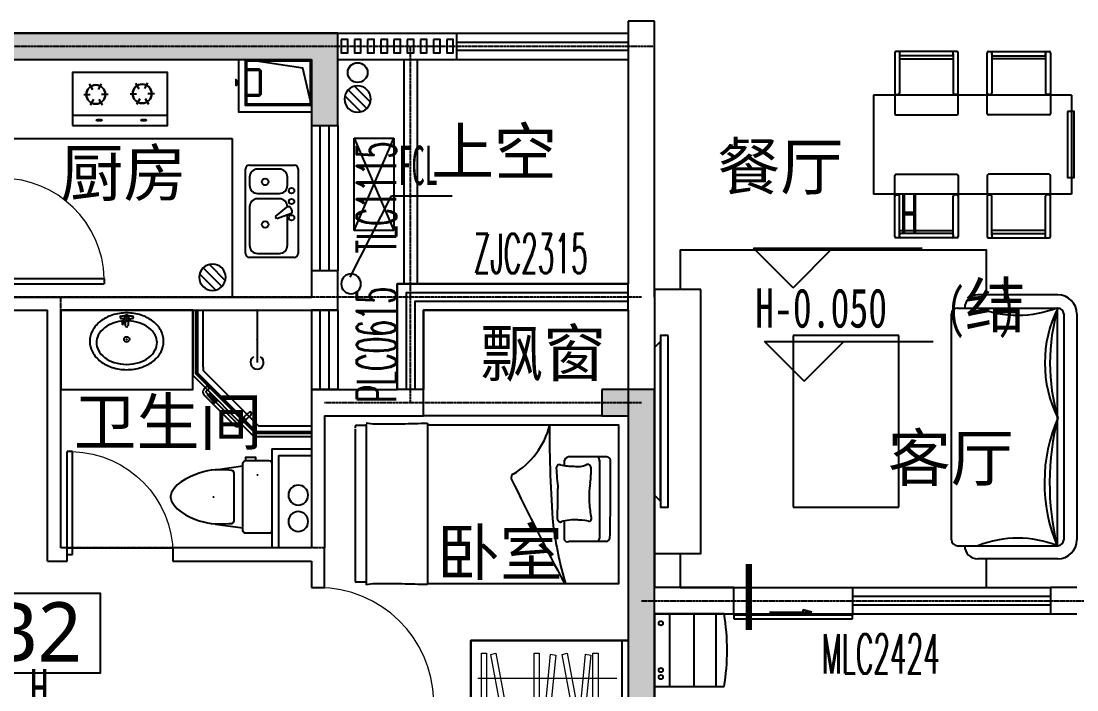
# Model space of a CAD drawing. Extents: x 3479 to 4537415, y 306 to 366510.
# Drawn here: x 4524669 to 4532669, y 278921 to 283986 of the extents above; entities that cross this region are included whole.
import ezdxf
from ezdxf.enums import TextEntityAlignment as Align

# ---------------------------------------------------------------- set-up
doc = ezdxf.new("R2010")
doc.units = 0
doc.header["$LTSCALE"] = 10
doc.header["$MEASUREMENT"] = 0
doc.header["$PDMODE"] = 35
doc.linetypes.add('DOTE', pattern=[2.42, 2, -0.2, 0.02, -0.2])
for name, color, linetype in [('A-OTHER', 136, 'Continuous'), ('COLUMN', 11, 'Continuous'), ('DECORATION_厨房管', 173, 'Continuous'), ('DECORATION_地漏', 202, 'Continuous'), ('DETAIL_排气', 60, 'Continuous'), ('DETAIL_栏杆', 42, 'Continuous'), ('DETAIL_立管', 143, 'Continuous'), ('DIM_ELEV', 3, 'Continuous'), ('DIM_IDEN', 153, 'Continuous'), ('DOTE', 18, 'DOTE'), ('LINE', 137, 'Continuous'), ('LVTRY', 6, 'Continuous'), ('LVTRY-1', 6, 'Continuous'), ('PUB_HATCH', 8, 'Continuous'), ('PUB_TEXT', 7, 'Continuous'), ('PUB_户型编号', 20, 'Continuous'), ('WALL', 2, 'Continuous'), ('WINDOW', 143, 'Continuous'), ('WINDOW_TEXT', 7, 'Continuous'), ('WP_P_LG', 2, 'Continuous')]:
    doc.layers.add(name, color=color, linetype=linetype)
doc.layers.add('FURNITURE', color=207, linetype='Continuous', plot=False)
doc.styles.add('_TCH_DIM', font='simhei.ttf')
doc.styles.add('_TCH_WINDOW', font='SIMPLEX', dxfattribs={"bigfont": 'GBCBIG'})
doc.styles.add('HZ', font='Tssdeng.shx', dxfattribs={"width": 0.7, "bigfont": 'tssdchn.shx'})
doc.styles.get("Standard").update_dxf_attribs({"font": 'gbenor.shx', "bigfont": 'gbcbig.shx'})
doc.styles.add('WRYH', font='')
doc.styles.add('功能名称', font='', dxfattribs={"width": 0.7})
doc.styles.get('WRYH').set_extended_font_data('Microsoft YaHei')
doc.styles.get('功能名称').set_extended_font_data('SimSun')

# ---------------------------------------------------------------- blocks, each defined once
blk = doc.blocks.new('燃气灶')
at = {"layer": 'LVTRY-1'}
for p, q in [((174.2, 278.6), (149.4, 321.6)), ((150.5, 243.1), (100.8, 243.1)), ((216.7, 275.8), (241.5, 318.8)), ((525.4, 272.7), (500.6, 315.7)), ((568, 269.9), (592.8, 312.9)), ((169.3, 204.9), (144.5, 161.9)), ((211.9, 202.1), (236.7, 159.1)), ((235.6, 237.5), (285.2, 237.5)), ((501.7, 237.2), (452.1, 237.2)), ((520.6, 199), (495.8, 156)), ((563.2, 196.2), (588, 153.2)), ((586.9, 231.6), (636.5, 231.6)), ((720.5, 76.8), (0.5, 76.8))]:
    blk.add_line(p, q, dxfattribs=at)
blk.add_lwpolyline([(720.5, 0), (0.5, 0), (0.5, 400), (720.5, 400)], close=True, dxfattribs=at)
for points in [[(181.7, 46.1, 0.03095), (173.2, 45.5, 0.042022), (167.1, 44.2, 0.084092), (162, 41.7, 0.240341), (161, 39.9, 0.240341), (162, 38, 0.084092), (167.1, 35.5, 0.042022), (173.2, 34.2, 0.03095), (181.7, 33.7, 0.03095), (190.2, 34.2, 0.042022), (196.3, 35.5, 0.084092), (201.4, 38, 0.240341), (202.3, 39.9, 0.240341), (201.4, 41.7, 0.084092), (196.3, 44.2, 0.042022), (190.2, 45.5, 0.03095)], [(518.4, 46.1, 0.03095), (509.9, 45.5, 0.042022), (503.8, 44.2, 0.084092), (498.7, 41.7, 0.240341), (497.7, 39.9, 0.240341), (498.7, 38, 0.084092), (503.8, 35.5, 0.042022), (509.9, 34.2, 0.03095), (518.4, 33.7, 0.03095), (526.9, 34.2, 0.042022), (533, 35.5, 0.084092), (538.1, 38, 0.240341), (539, 39.9, 0.240341), (538.1, 41.7, 0.084092), (533, 44.2, 0.042022), (526.9, 45.5, 0.03095)]]:
    blk.add_lwpolyline(points, format="xyb", close=True, dxfattribs=at)
for centre in [(193, 240.3), (544.3, 234.4)]:
    blk.add_circle(centre, 72, dxfattribs=at)
at = {"layer": 'LVTRY-1', "flags": 9}
for tag in ['YSIZE', 'XSIZE', 'ZSIZE']:
    blk.add_attdef(tag, (0.5, 0), '', height=0.5, rotation=90, dxfattribs=at)
for tag in ['ZSIZE', 'YSIZE', 'XSIZE']:
    blk.add_attdef(tag, (0.5, 0), '', height=0.5, dxfattribs=at)
blk = doc.blocks.new('厨房洗手盆')
at = {"layer": 'LVTRY-1'}
for p, q in [((41170.7, 80012), (41170.7, 80350.6)), ((41201.4, 80381.3), (41840.1, 80381.3)), ((41553.7, 80350.6), (41262.8, 80350.6)), ((41778.7, 80350.6), (41717.3, 80350.6)), ((41870.7, 80350.6), (41870.7, 80012)), ((41201.4, 80289.2), (41201.4, 80124.5)), ((41615.1, 80124.5), (41615.1, 80289.2)), ((41656, 80289.2), (41656, 80124.5)), ((41840.1, 80124.5), (41840.1, 80289.2)), ((41463, 80143.8), (41480.7, 80154)), ((41501.8, 80040.2), (41463, 80143.8)), ((41480.7, 80154), (41551.1, 80068.6)), ((41262.8, 80063.1), (41493.3, 80063.1)), ((41531.2, 80029.7), (41545.5, 80037.9)), ((41717.3, 80063.1), (41778.7, 80063.1)), ((41840.1, 79981.3), (41201.4, 79981.3))]:
    blk.add_line(p, q, dxfattribs=at)
for centre, radius in [((41420.7, 80231.9), 25.6), ((41742.9, 80231.9), 25.6), ((41471.9, 80032.4), 20.5), ((41594.6, 80032.4), 20.5), ((41676.4, 80032.4), 20.5)]:
    blk.add_circle(centre, radius, dxfattribs=at)
for centre, radius, start, end in [((41201.4, 80350.6), 30.7, 90, 180), ((41262.8, 80289.2), 61.4, 90, 180), ((41553.7, 80289.2), 61.4, 360, 90), ((41717.3, 80289.2), 61.4, 90, 180), ((41778.7, 80289.2), 61.4, 360, 90), ((41840.1, 80350.6), 30.7, 360, 90), ((41262.8, 80124.5), 61.4, 180, 270), ((41553.7, 80124.5), 61.4, 270, 360), ((41717.3, 80124.5), 61.4, 180, 270), ((41778.7, 80124.5), 61.4, 270, 360), ((41201.4, 80012), 30.7, 180, 270), ((41521, 80047.4), 20.5, 200.53768, 300), ((41535.3, 80055.6), 20.5, 300, 39.46232), ((41840.1, 80012), 30.7, 270, 360)]:
    blk.add_arc(centre, radius, start, end, dxfattribs=at)
blk = doc.blocks.new('厨房排气道')
at = {"layer": 'DETAIL_排气'}
blk.add_hatch(color=256, dxfattribs=at).paths.add_polyline_path([(-198.9, -574.3), (-175, -550), (-151.1, -574.3)])
for points in [[(0, 0), (-400, 0), (-400, -550), (0, -550)], [(0, 0), (-350, 0), (-350, -500), (0, -500)], [(-198.9, -574.3), (-175, -550), (-151.1, -574.3)]]:
    blk.add_lwpolyline(points, close=True, dxfattribs=at)
blk.add_lwpolyline([(-350, 0), (-66.5, -66.5), (0, -500)], dxfattribs=at)
blk.add_lwpolyline([(-20, -10), (-330, -10, 0.414214), (-340, -20), (-340, -480, 0.414214), (-330, -490), (-20, -490, 0.414214), (-10, -480), (-10, -20, 0.414214)], format="xyb", close=True, dxfattribs=at)
for points in [[(-275, -490), (-275, -400, -0.414214), (-255, -380), (-95, -380, -0.414214), (-75, -400), (-75, -490)], [(-265, -490), (-265, -400, -0.414214), (-255, -390), (-95, -390, -0.414214), (-85, -400), (-85, -490)]]:
    blk.add_lwpolyline(points, format="xyb", dxfattribs=at)
blk = doc.blocks.new('ds48d4s8')
for p, q in [((-1240, 0), (0, 0)), ((-1240, 0), (-1240, -500)), ((0, 0), (-1240, 0)), ((-1190, 0), (-1190, -500)), ((0, 0), (0, -500)), ((-1240, -500), (0, -500))]:
    blk.add_line(p, q)
at = {"lineweight": 13}
for p, q in [((-1151.1, -240), (-55.7, -240)), ((-1190, -480), (0, -480))]:
    blk.add_line(p, q, dxfattribs=at)
blk.add_lwpolyline([(-1240, -500), (0, -500), (0, 0), (-1240, 0)], close=True)
for points in [[(-1003.1, -80.6), (-1003.1, -416.7), (-962.8, -416.7), (-962.8, -80.6)], [(-945, -92.9), (-905.1, -426.6), (-865, -421.8), (-905, -88.1)], [(-759.8, -80.8), (-835.8, -408.2), (-796.5, -417.3), (-720.5, -89.9)], [(-669.3, -92.9), (-629.4, -426.6), (-589.3, -421.8), (-629.3, -88.1)], [(-539.1, -80.6), (-539.1, -416.7), (-498.8, -416.7), (-498.8, -80.6)], [(-198.1, -80.8), (-274.1, -408.2), (-234.7, -417.3), (-158.8, -89.9)], [(-125.3, -80.6), (-125.3, -416.7), (-85, -416.7), (-85, -80.6)]]:
    blk.add_lwpolyline(points, close=True, dxfattribs=at)
blk = doc.blocks.new('$lvtry$00000206')
at = {"color": 0}
for points in [[(-253.2, -220.1, -0.414214), (-275.2, -198.1), (-275.2, -22, -0.414214), (-253.2, 0), (253.2, 0, -0.414214), (275.2, -22), (275.2, -198.1, -0.414214), (253.2, -220.1)], [(180.6, -286.2), (-180.6, -286.2, 0.39219), (-200.5, -304.7), (-202.1, -325.7), (-204.2, -363.5), (-204.9, -397.6), (-204, -429), (-201.3, -458.9), (-196.5, -488.3), (-189.5, -518.3), (-180, -549.9), (-167.8, -583.9), (-152.8, -619.1), (-135, -653.9), (-114.2, -687), (-90.4, -716.7), (-63.4, -741.5), (-33.4, -759.9), (-12.1, -766.7, 0.15433), (12.1, -766.7), (33.4, -759.9), (63.4, -741.5), (90.4, -716.7), (114.2, -687), (135, -653.9), (152.8, -619.1), (167.8, -583.9), (180, -549.9), (189.5, -518.3), (196.5, -488.3), (201.3, -458.9), (204, -429), (204.9, -397.6), (204.2, -363.5), (202.1, -325.7), (200.5, -304.7, 0.39219)]]:
    blk.add_lwpolyline(points, format="xyb", close=True, dxfattribs=at)
blk.add_lwpolyline([(-275.2, -120.5), (-297.2, -120.5), (-297.2, -199.8), (-275.2, -199.8)], close=True, dxfattribs=at)
for points in [[(-205.5, -428.1), (-235, -220.1)], [(205.5, -428.1), (235, -220.1)]]:
    blk.add_lwpolyline(points, dxfattribs=at)
for p in [(-166.1, -109.4), (0.9, -443.1)]:
    blk.add_point(p, dxfattribs=at)
blk = doc.blocks.new('$lvtry$00000168')
at = {"color": 0}
blk.add_line((0, 0), (0, -395), dxfattribs=at)
blk.add_arc((0, -395), 50, 121.03319, 58.96681, dxfattribs=at)
for p in [(0, 0), (0, -222.5)]:
    blk.add_point(p, dxfattribs=at)
blk = doc.blocks.new('$lvtry$00000193')
at = {"color": 0}
for p, q in [((-16.7, -42.8), (-16.7, -32.9)), ((16.7, -42.8), (16.7, -32.9))]:
    blk.add_line(p, q, dxfattribs=at)
blk.add_lwpolyline([(280, -215, 0.12431), (260, -135.8, 0.105707), (198, -63, 0.086941), (110.2, -17.1, 0.077137), (0, 0, 0.077137), (-110.2, -17.1, 0.086941), (-198, -63, 0.105707), (-260, -135.8, 0.12431), (-280, -215, 0.12431), (-260, -294.2, 0.105707), (-198, -367, 0.086941), (-110.2, -412.9, 0.077137), (0, -430, 0.077137), (110.2, -412.9, 0.086941), (198, -367, 0.105707), (260, -294.2, 0.12431)], format="xyb", close=True, dxfattribs=at)
blk.add_lwpolyline([(-25.3, -61, 0.056876), (-95, -74.7, 0.086941), (-167.5, -112.6, 0.105707), (-216, -169.5, 0.12431), (-230, -225, 0.12431), (-216, -280.5, 0.105707), (-167.5, -337.4, 0.086941), (-95, -375.3, 0.077137), (0, -390, 0.077137), (95, -375.3, 0.086941), (167.5, -337.4, 0.105707), (216, -280.5, 0.12431), (230, -225, 0.12431), (216, -169.5, 0.105707), (167.5, -112.6, 0.086941), (95, -74.7, 0.06676), (12.9, -60.3, 0.06676)], format="xyb", dxfattribs=at)
for centre, radius in [((0, -42.8), 16.7), ((0, -200), 20)]:
    blk.add_circle(centre, radius, dxfattribs=at)
for centre, radius, start, end in [((-40.2, -33.6), 10.1, 106.60956, 258.16482), ((-64.3, 233.9), 258.7, 274.70692, 282.37316), ((-74.6, -212.9), 172.6, 71.36005, 79.18732), ((-28.9, -79.5), 6.77, 155.34398, 308.32242), ((-171, 19), 166.2, 324.84107, 338.13372), ((-171, 19), 169.7, 324.84107, 331.35233), ((-28.9, -79.5), 3.37, 155.34398, 308.32242), ((100.4, -194.3), 169.7, 132.31406, 138.82532), ((100.4, -194.3), 166.2, 125.53268, 138.82532), ((-12.3, -58.4), 10.6, 201.89238, 261.77402), ((0, -32.9), 16.7, 0, 180), ((-381.1, -115.2), 372.2, 2.39824, 6.76269), ((64.3, 233.9), 258.7, 257.62684, 265.29308), ((381.1, -115.2), 372.2, 170.10083, 177.60176), ((74.6, -212.9), 172.6, 100.81268, 110.41907), ((40.2, -33.6), 10.1, 281.83518, 73.39044), ((0, -95.9), 9.9, 201.78369, 338.21631)]:
    blk.add_arc(centre, radius, start, end, dxfattribs=at)
for p in [(0, -42.8), (0, -200)]:
    blk.add_point(p, dxfattribs=at)
blk = doc.blocks.new('fggfgsfgsfg')
at = {"layer": 'DETAIL_排气'}
blk.add_hatch(color=256, dxfattribs=at).paths.add_polyline_path([(3805.7, 621.1), (3830, 645), (3805.7, 668.9)])
at = {"color": 0}
for p, q in [((3967.8, -1080), (3967.8, -1475)), ((2963.3, -1142.8), (2963.3, -1132.9)), ((2996.7, -1142.8), (2996.7, -1132.9))]:
    blk.add_line(p, q, dxfattribs=at)
for p, q in [((6780, -3580), (5586.4, -3580)), ((5586.4, -3580), (5586.4, -4180)), ((5586.4, -4180), (5586.4, -3580)), ((5586.4, -3580), (6780, -3580)), ((5586.4, -3580), (6780, -3580)), ((6731.9, -3580), (6731.9, -4180)), ((6780, -3580), (6780, -4180)), ((6780, -3580), (6780, -4180))]:
    blk.add_line(p, q)
at = {"lineweight": 13}
for p, q in [((5668.2, -4080.1), (5668.2, -3676.7)), ((5668.2, -3676.7), (5707, -3676.7)), ((5707, -3676.7), (5707, -4080.1)), ((5739.2, -3687.9), (5777.1, -3676.9)), ((5777.1, -3676.9), (5850.2, -4069.8)), ((6066.5, -4080.1), (6066.5, -3676.7)), ((6066.5, -3676.7), (6105.3, -3676.7)), ((6105.3, -3676.7), (6105.3, -4080.1)), ((6280, -3687.9), (6317.8, -3676.9)), ((6317.8, -3676.9), (6390.9, -4069.8)), ((6513.1, -4080.1), (6513.1, -3676.7)), ((6513.1, -3676.7), (6552, -3676.7)), ((6552, -3676.7), (6552, -4080.1)), ((5812.4, -4080.7), (5739.2, -3687.9)), ((6153.7, -4086.2), (6192.1, -3685.7)), ((6192.1, -3685.7), (6230.7, -3691.5)), ((6230.7, -3691.5), (6192.2, -4092)), ((6353.1, -4080.7), (6280, -3687.9)), ((6419, -4086.2), (6457.5, -3685.7)), ((6457.5, -3685.7), (6496.1, -3691.5)), ((6496.1, -3691.5), (6457.6, -4092)), ((6694.4, -3868), (5640, -3868))]:
    blk.add_line(p, q, dxfattribs=at)
at = {"color": 0}
for points in [[(3260, -1315, 0.12431), (3240, -1235.8, 0.105707), (3178, -1163, 0.086941), (3090.2, -1117.1, 0.077137), (2980, -1100, 0.077137), (2869.8, -1117.1, 0.086941), (2782, -1163, 0.105707), (2720, -1235.8, 0.12431), (2700, -1315, 0.12431), (2720, -1394.2, 0.105707), (2782, -1467, 0.086941), (2869.8, -1512.9, 0.077137), (2980, -1530, 0.077137), (3090.2, -1512.9, 0.086941), (3178, -1467, 0.105707), (3240, -1394.2, 0.12431)], [(3859.9, -2240.3, -0.414214), (3881.9, -2218.3), (4058, -2218.3, -0.414214), (4080, -2240.3), (4080, -2746.7, -0.414214), (4058, -2768.7), (3881.9, -2768.7, -0.414214), (3859.9, -2746.7)], [(3793.8, -2674.1), (3793.8, -2312.9, 0.39219), (3775.3, -2293), (3754.3, -2291.4), (3716.5, -2289.3), (3682.4, -2288.6), (3651, -2289.5), (3621.1, -2292.2), (3591.7, -2297), (3561.7, -2304), (3530.1, -2313.5), (3496.1, -2325.7), (3460.9, -2340.7), (3426.1, -2358.5), (3393, -2379.3), (3363.3, -2403.1), (3338.5, -2430), (3320.1, -2460.1), (3313.3, -2481.4, 0.15433), (3313.3, -2505.6), (3320.1, -2526.9), (3338.5, -2556.9), (3363.3, -2583.9), (3393, -2607.7), (3426.1, -2628.5), (3460.9, -2646.3), (3496.1, -2661.3), (3530.1, -2673.5), (3561.7, -2683), (3591.7, -2690), (3621.1, -2694.8), (3651, -2697.5), (3682.4, -2698.4), (3716.5, -2697.7), (3754.3, -2695.6), (3775.3, -2694, 0.39219)]]:
    blk.add_lwpolyline(points, format="xyb", close=True, dxfattribs=at)
blk.add_lwpolyline([(2954.7, -1161, 0.056876), (2885, -1174.7, 0.086941), (2812.5, -1212.6, 0.105707), (2764, -1269.5, 0.12431), (2750, -1325, 0.12431), (2764, -1380.5, 0.105707), (2812.5, -1437.4, 0.086941), (2885, -1475.3, 0.077137), (2980, -1490, 0.077137), (3075, -1475.3, 0.086941), (3147.5, -1437.4, 0.105707), (3196, -1380.5, 0.12431), (3210, -1325, 0.12431), (3196, -1269.5, 0.105707), (3147.5, -1212.6, 0.086941), (3075, -1174.7, 0.06676), (2992.9, -1160.3, 0.06676)], format="xyb", dxfattribs=at)
blk.add_lwpolyline([(3959.5, -2218.3), (3959.5, -2196.3), (3880.2, -2196.3), (3880.2, -2218.3)], close=True, dxfattribs=at)
for points in [[(3651.9, -2288), (3859.9, -2258.5)], [(3651.9, -2699), (3859.9, -2728.5)]]:
    blk.add_lwpolyline(points, dxfattribs=at)
for centre, radius in [((2980, -1142.8), 16.7), ((2980, -1300), 20)]:
    blk.add_circle(centre, radius, dxfattribs=at)
for centre, radius, start, end in [((2915.7, -866.1), 258.7, 274.70692, 282.37316), ((2980, -1132.9), 16.7, 0, 180), ((3044.3, -866.1), 258.7, 257.62684, 265.29308), ((2939.8, -1133.6), 10.1, 106.60956, 258.16482), ((2905.4, -1312.9), 172.6, 71.36005, 79.18732), ((2951.1, -1179.5), 6.77, 155.34398, 308.32242), ((2809, -1081), 166.2, 324.84107, 338.13372), ((2809, -1081), 169.7, 324.84107, 331.35233), ((2951.1, -1179.5), 3.37, 155.34398, 308.32242), ((3080.4, -1294.3), 169.7, 132.31406, 138.82532), ((3080.4, -1294.3), 166.2, 125.53268, 138.82532), ((2967.7, -1158.4), 10.6, 201.89238, 261.77402), ((2598.9, -1215.2), 372.2, 2.39824, 6.76269), ((2980, -1195.9), 9.9, 201.78369, 338.21631), ((3361.1, -1215.2), 372.2, 170.10083, 177.60176), ((3054.6, -1312.9), 172.6, 100.81268, 110.41907), ((3020.2, -1133.6), 10.1, 281.83518, 73.39044), ((3967.8, -1475), 50, 121.03319, 58.96681)]:
    blk.add_arc(centre, radius, start, end, dxfattribs=at)
for p in [(3967.8, -1080), (2980, -1142.8), (2980, -1300), (3967.8, -1302.5), (3970.6, -2327.4), (3636.9, -2494.4)]:
    blk.add_point(p, dxfattribs=at)
at = {"layer": 'DETAIL_排气'}
for points in [[(4380, 820), (4380, 420), (3830, 420), (3830, 820)], [(4380, 820), (4380, 470), (3880, 470), (3880, 820)], [(3805.7, 621.1), (3830, 645), (3805.7, 668.9)]]:
    blk.add_lwpolyline(points, close=True, dxfattribs=at)
blk.add_lwpolyline([(4380, 470), (4313.5, 753.5), (3880, 820)], dxfattribs=at)
blk.add_lwpolyline([(4370, 800), (4370, 490, -0.414214), (4360, 480), (3900, 480, -0.414214), (3890, 490), (3890, 800, -0.414214), (3900, 810), (4360, 810, -0.414214)], format="xyb", close=True, dxfattribs=at)
for points in [[(3890, 545), (3980, 545, 0.414214), (4000, 565), (4000, 725, 0.414214), (3980, 745), (3890, 745)], [(3890, 555), (3980, 555, 0.414214), (3990, 565), (3990, 725, 0.414214), (3980, 735), (3890, 735)]]:
    blk.add_lwpolyline(points, format="xyb", dxfattribs=at)
at = {"layer": 'FURNITURE'}
for p, q in [((4710, -1980.1), (4710, -3119.9)), ((4793.9, -1952.8), (4719.5, -1952.8)), ((4793.9, -1942.5), (4793.9, -3158.9)), ((5259.7, -1934.6), (5259.7, -3157.7)), ((6297.4, -2256.1), (6297.4, -2215.4)), ((6561.7, -2214.9), (6561.7, -2809)), ((6294.7, -2676.4), (6294.7, -2819.7)), ((6613.4, -2830.8), (6329.7, -2830.8)), ((4793.9, -3139.5), (4719.5, -3139.5))]:
    blk.add_line(p, q, dxfattribs=at)
blk.add_lwpolyline([(5259.7, -3150), (6710, -3150), (6710, -1950), (5259.7, -1950)], dxfattribs=at)
for centre, radius, start, end in [((4729.3, -1969.6), 19.5, 120.14628, 188.11004), ((4863, -1597.7), 342.4, 258.36758, 270.10756), ((4951.1, 1603.8), 3545, 268.58623, 271.84297), ((4856.5, 9690.2), 11631.5, 271.02749, 271.98651), ((5610.4, -1809.7), 591.1, 300.1516, 346.23335), ((14781.2, -2025.6), 8597, 179.49841, 184.5513), ((6332.7, -2226.7), 37.1, 76.98659, 162.30528), ((6453.3, -20958.8), 18768.6, 89.49596, 90.34243), ((6525.7, -2219.8), 36.3, 352.13976, 54.03907), ((6618, -2219.3), 28.4, 10.40428, 89.19833), ((-12461.5, -2371), 19108, 358.68574, 0.47017), ((6260.5, -2275.8), 26.2, 76.12548, 173.12107), ((9008.3, -2116.5), 2778.2, 183.2228, 186.50102), ((6371.6, -1770.8), 490.9, 257.68309, 269.66213), ((6397.4, -2110.2), 154.2, 259.26242, 295.93673), ((6473.1, -2273), 25.5, 1.64778, 108.91262), ((5746.5, -2293.1), 752.4, 352.85124, 1.58944), ((5922, -2346.1), 29.2, 120.1516, 199.44689), ((20612.3, 4650.6), 16300.4, 205.4567, 208.59086), ((7169.9, -2499.7), 686.2, 170.53191, 184.5979), ((-1176.5, -2400.5), 7424.5, 357.97833, 359.76409), ((8499.6, -2343.9), 2024.7, 185.9742, 189.10038), ((8935.4, -2359.7), 2746.2, 187.28245, 196.72463), ((6267.4, -2659.5), 24.1, 186.87781, 296.39834), ((6370.9, -2976.4), 309.6, 84.8491, 108.72991), ((6324.3, -3778.6), 1113, 81.96126, 87.19047), ((6484.4, -2661.6), 15.6, 253.50803, 0.91127), ((6318.9, -2808.2), 25.1, 195.58509, 295.72413), ((6540, -2810.4), 21.7, 290.07258, 3.94945), ((6610.1, -2797.4), 33.6, 275.64588, 339.32058), ((4729.3, -3122.7), 19.5, 171.88996, 239.85372), ((4863, -3494.6), 342.4, 89.89244, 101.63242), ((4951.1, -6696.1), 3545, 88.15703, 91.41377), ((4856.5, -14782.5), 11631.5, 88.01349, 88.97251)]:
    blk.add_arc(centre, radius, start, end, dxfattribs=at)
at = {"layer": 'LVTRY'}
for p, q in [((3504, -1561.8, 0), (3504, -1080, 0)), ((3510, -1558.1, 0), (3510, -1080, 0)), ((3516, -1080, 0), (3516, -1554.3, 0)), ((3560, -1510), (3560, -1080)), ((3521.3, -1569.4, 0), (3510, -1558.1, 0)), ((3956.9, -2004.9, 0), (3521.3, -1569.3, 0)), ((3564.9, -1676.5, 0), (3589.2, -1652.3, 0)), ((3582.3, -1693.9, 0), (3606.5, -1669.6, 0)), ((3797.7, -1952.3, 0), (3564.9, -1719.5, 0)), ((3582.3, -1702.2, 0), (3815.1, -1935, 0)), ((3823.4, -1935, 0), (3847.6, -1910.7, 0)), ((3840.7, -1952.3, 0), (3865, -1928, 0)), ((3960.6, -1998.9, 0), (4380, -1998.9, 0)), ((3953.1, -2010.9, 0), (4380, -2010.9, 0)), ((3956.9, -2004.9, 0), (4380, -2004.9, 0)), ((4080, -2130), (4080, -2880)), ((4130, -2180), (4130, -2880))]:
    blk.add_line(p, q, dxfattribs=at)
blk.add_lwpolyline([(3480, -1080), (2480, -1080), (2480, -1680), (3480, -1680)], close=True, dxfattribs=at)
for points in [[(3480, -1080), (3480, -1570.5), (3944.4, -2034.9), (4380, -2034.9)], [(4080, -2130), (4380, -2130)], [(4130, -2180), (4380, -2180)]]:
    blk.add_lwpolyline(points, dxfattribs=at)
at = {"layer": 'LVTRY', "elevation": 0}
blk.add_lwpolyline([(3560, -1510), (3560, -1537.3), (3977.6, -1954.9), (4380, -1954.9)], dxfattribs=at)
at = {"layer": 'LVTRY', "extrusion": (-1.79713e-07, -1.79716e-07, 1), "elevation": 0}
blk.add_lwpolyline([(3517.1, -1573.6), (3504, -1561.8), (3516, -1554.3), (3960.6, -1998.9), (3953.1, -2010.9), (3517.1, -1573.6, 0.000004)], format="xyb", close=True, dxfattribs=at)
for points in [[(3587.5, -1650.5), (3590.2, -1647.8), (3611, -1668.6), (3608.2, -1671.3)], [(3866.7, -1929.8), (3869.5, -1927), (3848.7, -1906.2), (3845.9, -1909)], [(3885, -1911.5), (3882.2, -1914.3), (3861.4, -1893.5), (3864.2, -1890.7)]]:
    blk.add_lwpolyline(points, close=True, dxfattribs=at)
for points in [[(3865.9, -1892.5), (3904.7, -1853.6)], [(3922, -1871), (3883.2, -1909.8)]]:
    blk.add_lwpolyline(points, dxfattribs=at)
at = {"layer": 'LVTRY'}
for centre, radius, start, end in [((3586.4, -1698, 0), 30.4, 135.00071, 225.00071), ((3586.4, -1698, 0), 5.88, 135.00071, 225.00071), ((3913.4, -1862.3, 0), 12.3, 315.01305, 135.01305), ((3819.2, -1930.8, 0), 30.4, 225.00071, 315.00071), ((3819.2, -1930.8, 0), 5.88, 225.00071, 315.00071)]:
    blk.add_arc(centre, radius, start, end, dxfattribs=at)
at = {"layer": 'LVTRY-1'}
for p, q in [((3116.3, 598.6), (3141.1, 641.6)), ((2722.5, 589.9), (2697.7, 632.9)), ((2765.1, 592.7), (2789.9, 635.7)), ((3073.8, 595.8), (3049, 638.8)), ((3140, 563.1), (3189.7, 563.1)), ((2703.6, 551.6), (2654, 551.6)), ((2727.3, 516.2), (2702.5, 473.2)), ((2769.9, 519), (2794.7, 476)), ((2788.8, 557.2), (2838.4, 557.2)), ((3054.9, 557.5), (3005.3, 557.5)), ((3078.6, 522.1), (3053.8, 479.1)), ((3121.2, 524.9), (3146, 481.9)), ((2570, 396.8), (3290, 396.8)), ((2080, 220), (3780, 220)), ((3780, 220), (3780, -980)), ((3910.7, 20), (4249.3, 20)), ((3880, -649.3), (3880, -10.7)), ((3910.7, -72), (3910.7, -133.4)), ((4136.8, -10.7), (3972, -10.7)), ((4198.2, -133.4), (4198.2, -72)), ((4280, -10.7), (4280, -649.3)), ((3972, -194.8), (4136.8, -194.8)), ((4136.8, -235.7), (3972, -235.7)), ((3910.7, -297), (3910.7, -588)), ((4107.2, -370), (4192.7, -299.7)), ((4231.6, -319.5), (4223.4, -305.2)), ((4117.5, -387.7), (4107.2, -370)), ((4221.1, -348.9), (4117.5, -387.7)), ((4198.2, -588), (4198.2, -357.5)), ((4249.3, -680), (3910.7, -680)), ((3972, -649.3), (4136.8, -649.3))]:
    blk.add_line(p, q, dxfattribs=at)
blk.add_lwpolyline([(2570, 320), (3290, 320), (3290, 720), (2570, 720)], close=True, dxfattribs=at)
for points in [[(2772.1, 366.1, -0.03095), (2780.6, 365.5, -0.042022), (2786.7, 364.2, -0.084092), (2791.8, 361.7, -0.240341), (2792.8, 359.9, -0.240341), (2791.8, 358, -0.084092), (2786.7, 355.5, -0.042022), (2780.6, 354.2, -0.03095), (2772.1, 353.7, -0.03095), (2763.6, 354.2, -0.042022), (2757.5, 355.5, -0.084092), (2752.4, 358, -0.240341), (2751.5, 359.9, -0.240341), (2752.4, 361.7, -0.084092), (2757.5, 364.2, -0.042022), (2763.6, 365.5, -0.03095)], [(3108.8, 366.1, -0.03095), (3117.3, 365.5, -0.042022), (3123.4, 364.2, -0.084092), (3128.5, 361.7, -0.240341), (3129.5, 359.9, -0.240341), (3128.5, 358, -0.084092), (3123.4, 355.5, -0.042022), (3117.3, 354.2, -0.03095), (3108.8, 353.7, -0.03095), (3100.3, 354.2, -0.042022), (3094.2, 355.5, -0.084092), (3089.1, 358, -0.240341), (3088.2, 359.9, -0.240341), (3089.1, 361.7, -0.084092), (3094.2, 364.2, -0.042022), (3100.3, 365.5, -0.03095)]]:
    blk.add_lwpolyline(points, format="xyb", close=True, dxfattribs=at)
for centre, radius in [((2746.2, 554.4), 72), ((3097.5, 560.3), 72), ((4029.4, -107.8), 25.6), ((4228.9, -174.3), 20.5), ((4228.9, -256.1), 20.5), ((4228.9, -378.9), 20.5), ((4029.4, -430), 25.6)]:
    blk.add_circle(centre, radius, dxfattribs=at)
for centre, radius, start, end in [((3910.7, -10.7), 30.7, 90, 180), ((4249.3, -10.7), 30.7, 360, 90), ((3972, -72), 61.4, 90, 180), ((4136.8, -72), 61.4, 360, 90), ((3972, -133.4), 61.4, 180, 270), ((4136.8, -133.4), 61.4, 270, 360), ((3972, -297), 61.4, 90, 180), ((4136.8, -297), 61.4, 360, 90), ((4205.7, -315.5), 20.5, 30, 129.46232), ((4213.9, -329.8), 20.5, 290.53768, 30), ((3972, -588), 61.4, 180, 270), ((4136.8, -588), 61.4, 270, 360), ((3910.7, -649.3), 30.7, 180, 270), ((4249.3, -649.3), 30.7, 270, 360)]:
    blk.add_arc(centre, radius, start, end, dxfattribs=at)
at = {"layer": 'DETAIL_排气', "xscale": -1, "rotation": 270}
blk.add_blockref('厨房排气道', (4380, 820), dxfattribs=at)
at = {"layer": 'FURNITURE', "extrusion": (0, 0, -1), "xscale": 0.9625872506882259, "yscale": 1.200000000672313, "zscale": -1}
blk.add_blockref('ds48d4s8', (-5586.4, -3580), dxfattribs=at)
at = {"layer": 'LVTRY'}
blk.add_blockref('$lvtry$00000193', (2980, -1100), dxfattribs=at)
for name, p, rotation in [('$lvtry$00000168', (3967.8, -1080), 359.9999999999994), ('$lvtry$00000206', (4080, -2493.5), 270)]:
    blk.add_blockref(name, p, dxfattribs=dict(at, rotation=rotation))
at = {"layer": 'LVTRY-1', "xscale": -1}
blk.add_blockref('燃气灶', (3290.5, 320), dxfattribs=at)
at = {"layer": 'LVTRY-1', "extrusion": (0, 0, -1), "xscale": -1, "zscale": -1, "rotation": 270}
blk.add_blockref('厨房洗手盆', (-84261.3, -41850.7), dxfattribs=at)
at = {"layer": 'LVTRY-1', "flags": 9}
for tag, p in [('XSIZE', (3287.8, 320)), ('YSIZE', (3287.8, 320)), ('ZSIZE', (3288.6, 320))]:
    blk.add_attdef(tag, p, '', height=0.5, dxfattribs=at)
for tag in ['YSIZE', 'XSIZE', 'ZSIZE']:
    blk.add_attdef(tag, (3290.4, 320), '', height=0.5, rotation=90, dxfattribs=at)
blk = doc.blocks.new('A$C7A796BF3')
for p, q in [((200, 0), (200, -300)), ((900, 0), (200, 0)), ((200, 0), (900, -300)), ((900, 0), (200, -300)), ((900, -300), (900, 0)), ((200, -300), (900, -300))]:
    blk.add_line(p, q)
blk = doc.blocks.new('1#-BZC-ZZ')
at = {"layer": 'PUB_HATCH'}
for points in [[(442558.5, 734229), (442558.5, 733979), (442808.5, 733979), (442808.5, 734779), (445108.5, 734779), (445108.5, 734279), (445308.5, 734279), (445308.5, 734979), (442608.5, 734979), (442608.5, 734229)], [(447308.5, 732279), (447308.5, 732079), (447508.5, 732079), (447508.5, 729779), (446008.5, 729779), (446008.5, 729579), (447708.5, 729579), (447708.5, 732279)]]:
    blk.add_hatch(color=256, dxfattribs=at).paths.add_polyline_path(points)
at = {"layer": 'COLUMN'}
for p, q in [((445308.5, 734979), (442608.5, 734979)), ((445308.5, 734279), (445308.5, 734979)), ((442808.5, 734779), (445108.5, 734779)), ((445108.5, 734779), (445108.5, 734279)), ((445108.5, 734279), (445308.5, 734279)), ((447308.5, 732279), (447308.5, 732079)), ((447708.5, 732279), (447308.5, 732279)), ((447708.5, 729579), (447708.5, 732279)), ((447308.5, 732079), (447508.5, 732079)), ((447508.5, 732079), (447508.5, 729779))]:
    blk.add_line(p, q, dxfattribs=at)
blk = doc.blocks.new('A$C0DF322C5')
at = {"layer": 'LVTRY'}
for p, q in [((526.3, 550), (0, 550)), ((0, 550), (0, 0)), ((113.7, 550), (113.7, 0)), ((296.2, 550), (296.2, 0)), ((464.2, 550), (464.2, 0)), ((0, 0), (526.3, 0))]:
    blk.add_line(p, q, dxfattribs=at)
for centre in [(47.4, 479.7), (47.4, 125), (47.4, 71.6)]:
    blk.add_circle(centre, 16.3, dxfattribs=at)
blk.add_arc((-1057.3, 275), 1607.3, 350.14865, 9.85138, dxfattribs=at)
blk = doc.blocks.new('g6fg.')
at = {"layer": 'DECORATION_厨房管'}
for p, q in [((265951.5, -267077.8), (266265, -266459.8)), ((266265, -266459.8), (266723.8, -266459.8))]:
    blk.add_line(p, q, dxfattribs=at)
at = {"layer": 'DECORATION_厨房管', "style": '_TCH_DIM', "width": 0.494118}
blk.add_text('FCL', height=297.5, dxfattribs=at).set_placement((266466.5, -266379.2), align=Align.CENTER)
blk = doc.blocks.new('$TCHSYS$WIN2D')
for p, q in [((-0.5, 0.5), (0.5, 0.5)), ((-0.5, 0.5), (-0.5, -0.5)), ((0.5, 0.5), (0.5, -0.5)), ((0.5, 0.1667), (-0.5, 0.1667)), ((0.5, -0.1667), (-0.5, -0.1667)), ((-0.5, -0.5), (0.5, -0.5))]:
    blk.add_line(p, q)
blk = doc.blocks.new('$DorLib2D$00000001')
for p, q in [((0.45, 0.975), (0.5, 0.975)), ((0.45, 0), (0.45, 0.975)), ((0.5, 0), (0.5, 0.975)), ((0.5, 0), (0.45, 0))]:
    blk.add_line(p, q)
at = {"lineweight": 13}
blk.add_arc((0.475, 0), 0.975, 91.46928, 180, dxfattribs=at)
blk = doc.blocks.new('$WINLIB2D$00000001')
at = {"color": 0}
for points in [[(-0.5, 0.5), (-0.5, -0.5)], [(-0.5, 0.5), (0.5, 0.5)], [(0.5, -0.5), (0.5, 0.5)], [(0.5, 0.1667), (-0.5, 0.1667)], [(0.5, -0.1667), (-0.5, -0.1667)], [(-0.5, -0.5), (0.5, -0.5)]]:
    blk.add_lwpolyline(points, dxfattribs=at)
blk = doc.blocks.new('$DorLib2D$00000129')
at = {"color": 0, "linetype": 'Continuous'}
for p, q in [((-0.5, 0.545), (-0.5, 0.6866)), ((-0.5, 0.6866), (0.5, 0.6866)), ((0.5, 0.6866), (0.5, 0.545)), ((0.5, 0.545), (-0.5, 0.545)), ((-0.5, 0.5), (-0.5, 0.545)), ((0.5, 0.5), (0.5, 0.545)), ((-0.2, 0.4375), (0.1584, 0.4375)), ((0.1584, 0.4375), (0.0804, 0.3408)), ((0.0804, 0.3408), (0.0804, 0.4375))]:
    blk.add_line(p, q, dxfattribs=at)
blk = doc.blocks.new('$LIGUAN')
at = {"color": 0, "linetype": 'Continuous'}
blk.add_circle((0, 0), 0.5, dxfattribs=at)
at = {"color": 0, "flags": 1}
for tag in ['THICK', 'BG_D', 'BG_T']:
    blk.add_attdef(tag, (0, 0), '', height=0.0001, dxfattribs=at)
blk = doc.blocks.new('$PS001_0')
for p, q in [((-0.485, -0.123), (0.123, 0.485)), ((-0.354, -0.354), (0.354, 0.354)), ((-0.118, -0.486), (0.486, 0.118))]:
    blk.add_line(p, q)
blk.add_circle((0, 0), 0.5)
at = {"style": 'HZ', "width": 0.7, "flags": 1}
for tag, p in [('UNIT', (0, 0)), ('SPEC', (0, -0.002)), ('WHAT', (0, -0.003))]:
    blk.add_attdef(tag, p, '', height=0.001, dxfattribs=at)

msp = doc.modelspace()

# ---------------------------------------------------------------- linework, layer by layer
at = {"layer": 'DETAIL_栏杆'}
for p, q in [((4527968.7, 283825.9), (4529268.7, 283825.9)), ((4527968.7, 283765.9), (4529268.7, 283765.9))]:
    msp.add_line(p, q, dxfattribs=at)
at = {"layer": 'DIM_ELEV'}
for p, q in [((4530518, 281966.7), (4530218, 282266.7)), ((4530218, 282266.7), (4531496.5, 282266.7)), ((4530518, 281966.7), (4530818, 282266.7)), ((4530602.2, 281259.6), (4530302.2, 281559.6)), ((4530302.2, 281559.6), (4531580.7, 281559.6)), ((4530602.2, 281259.6), (4530902.2, 281559.6))]:
    msp.add_line(p, q, dxfattribs=at)
at = {"layer": 'DIM_IDEN', "const_width": 50}
msp.add_lwpolyline([(4530183, 279874.6), (4530183, 279374.6)], dxfattribs=at)
at = {"layer": 'DOTE'}
for p, q in [((4507268.7, 283795.9), (4529468.7, 283795.9)), ((4527618.7, 281095.9), (4527618.7, 283795.9)), ((4529368.7, 281895.9), (4524468.7, 281895.9)), ((4524968.7, 279995.9), (4524968.7, 281895.9)), ((4529368.7, 281095.9), (4526968.7, 281095.9)), ((4526968.7, 279995.9), (4524968.7, 279995.9)), ((4529368.7, 279595.9), (4532768.7, 279595.9))]:
    msp.add_line(p, q, dxfattribs=at)
at = {"layer": 'FURNITURE'}
for p, q in [((4531288.7, 283746.4, 0), (4531288.7, 283440.1, 0)), ((4531759.5, 283755.6, 0), (4531297.8, 283755.6, 0)), ((4531325.2, 283746.4, 0), (4531325.2, 283732.7, 0)), ((4531325.2, 283737.3, 0), (4531325.2, 283440.1, 0)), ((4531325.2, 283700.7, 0), (4531732.1, 283700.7, 0)), ((4531722.9, 283755.6, 0), (4531334.4, 283755.6, 0)), ((4531722.9, 283723.6, 0), (4531334.4, 283723.6, 0)), ((4531732.1, 283732.7, 0), (4531732.1, 283746.4, 0)), ((4531732.1, 283737.3, 0), (4531732.1, 283440.1, 0)), ((4531768.7, 283284.7, 0), (4531768.7, 283746.4, 0)), ((4531988.7, 283284.7, 0), (4531988.7, 283746.4, 0)), ((4531997.8, 283755.6, 0), (4532459.5, 283755.6, 0)), ((4532025.2, 283732.7, 0), (4532025.2, 283746.4, 0)), ((4532025.2, 283737.3, 0), (4532025.2, 283440.1, 0)), ((4532432.1, 283700.7, 0), (4532025.2, 283700.7, 0)), ((4532034.4, 283755.6, 0), (4532422.9, 283755.6, 0)), ((4532034.4, 283723.6, 0), (4532422.9, 283723.6, 0)), ((4532432.1, 283746.4, 0), (4532432.1, 283732.7, 0)), ((4532432.1, 283737.3, 0), (4532432.1, 283440.1, 0)), ((4532468.7, 283746.4, 0), (4532468.7, 283440.1, 0)), ((4531288.7, 283440.1, 0), (4531288.7, 283284.7, 0)), ((4532468.7, 283440.1, 0), (4532468.7, 283284.7, 0)), ((4532628.7, 283425.6, 0), (4531128.7, 283425.6, 0)), ((4531128.7, 283425.6, 0), (4531128.7, 282675.6, 0)), ((4531297.8, 283431, 0), (4531316.1, 283431, 0)), ((4531759.5, 283431, 0), (4531741.2, 283431, 0)), ((4531997.8, 283431, 0), (4532016.1, 283431, 0)), ((4532459.5, 283431, 0), (4532441.2, 283431, 0)), ((4532628.7, 283425.6, 0), (4532628.7, 282675.6, 0)), ((4531297.8, 283275.6, 0), (4531759.5, 283275.6, 0)), ((4532459.5, 283275.6, 0), (4531997.8, 283275.6, 0)), ((4531288.7, 282661, 0), (4531288.7, 282816.4, 0)), ((4531297.8, 282825.6, 0), (4531759.5, 282825.6, 0)), ((4531768.7, 282816.4, 0), (4531768.7, 282354.7, 0)), ((4531988.7, 282816.4, 0), (4531988.7, 282354.7, 0)), ((4532459.5, 282825.6, 0), (4531997.8, 282825.6, 0)), ((4532468.7, 282661, 0), (4532468.7, 282816.4, 0)), ((4532628.7, 282675.6, 0), (4531128.7, 282675.6, 0)), ((4531288.7, 282354.7, 0), (4531288.7, 282661, 0)), ((4531297.8, 282670.1, 0), (4531316.1, 282670.1, 0)), ((4531325.2, 282363.8, 0), (4531325.2, 282661, 0)), ((4531732.1, 282363.8, 0), (4531732.1, 282661, 0)), ((4531759.5, 282670.1, 0), (4531741.2, 282670.1, 0)), ((4531997.8, 282670.1, 0), (4532016.1, 282670.1, 0)), ((4532025.2, 282363.8, 0), (4532025.2, 282661, 0)), ((4532432.1, 282363.8, 0), (4532432.1, 282661, 0)), ((4532459.5, 282670.1, 0), (4532441.2, 282670.1, 0)), ((4532468.7, 282354.7, 0), (4532468.7, 282661, 0)), ((4531325.2, 282400.4, 0), (4531732.1, 282400.4, 0)), ((4532432.1, 282400.4, 0), (4532025.2, 282400.4, 0)), ((4531759.5, 282345.6, 0), (4531297.8, 282345.6, 0)), ((4531325.2, 282354.7, 0), (4531325.2, 282368.4, 0)), ((4531722.9, 282377.6, 0), (4531334.4, 282377.6, 0)), ((4531722.9, 282345.6, 0), (4531334.4, 282345.6, 0)), ((4531732.1, 282368.4, 0), (4531732.1, 282354.7, 0)), ((4531997.8, 282345.6, 0), (4532459.5, 282345.6, 0)), ((4532025.2, 282368.4, 0), (4532025.2, 282354.7, 0)), ((4532034.4, 282377.6, 0), (4532422.9, 282377.6, 0)), ((4532034.4, 282345.6, 0), (4532422.9, 282345.6, 0)), ((4532432.1, 282354.7, 0), (4532432.1, 282368.4, 0)), ((4532524.2, 281912.9, 0), (4531918.7, 281912.9, 0)), ((4531718.7, 280057.3, 0), (4531718.7, 281768.5, 0)), ((4531763.1, 281812.9, 0), (4532524.2, 281812.9, 0)), ((4532518.7, 281812.9, 0), (4532518.7, 280012.9, 0)), ((4532568.7, 281768.5, 0), (4532568.7, 280057.3, 0)), ((4532668.7, 281768.5, 0), (4532668.7, 280057.3, 0)), ((4531319.5, 281604.4, 0), (4530519.5, 281604.4, 0)), ((4531319.5, 280304.4, 0), (4531319.5, 281604.4, 0)), ((4530519.5, 280304.4, 0), (4531319.5, 280304.4, 0)), ((4531763.1, 280012.9, 0), (4532524.2, 280012.9, 0)), ((4532524.2, 279912.9, 0), (4531918.7, 279912.9, 0))]:
    msp.add_line(p, q, dxfattribs=at)
at = {"layer": 'FURNITURE', "elevation": 0}
for points in [[(4532598.7, 283301.9), (4532598.7, 282801.9), (4532648.7, 282801.9), (4532648.7, 283301.9)], [(4529818.7, 281954.4), (4529468.7, 281954.4), (4529468.7, 279954.4), (4529818.7, 279954.4)], [(4529572.4, 281604.2), (4529514.4, 281604.2), (4529514.4, 280304.2), (4529572.4, 280304.2)], [(4529468.6, 280394.8), (4529514.4, 280349.1), (4529514.4, 281559.3), (4529468.7, 281513.9)]]:
    msp.add_lwpolyline(points, close=True, dxfattribs=at)
for points in [[(4531479.9, 282250.9), (4529662.4, 282250.9), (4529662.4, 281954.4)], [(4531983.9, 281912.9), (4531983.9, 282250.9), (4531479.9, 282250.9)], [(4530519.5, 281604.4), (4530519.5, 280304.4)], [(4529662.4, 279954.4), (4529662.4, 279695.9), (4531983.9, 279695.9), (4531983.9, 279912.9)]]:
    msp.add_lwpolyline(points, dxfattribs=at)
at = {"layer": 'FURNITURE'}
for centre, radius, start, end in [((4531297.8, 283746.4, 0), 9.14, 90, 180), ((4531334.4, 283746.4, 0), 9.14, 90, 180), ((4531334.4, 283732.7, 0), 9.14, 180, 270), ((4531722.9, 283746.4, 0), 9.14, 0, 90), ((4531722.9, 283732.7, 0), 9.14, 270, 0), ((4531759.5, 283746.4, 0), 9.14, 0, 90), ((4531997.8, 283746.4, 0), 9.14, 90, 180), ((4532034.4, 283746.4, 0), 9.14, 90, 180), ((4532034.4, 283732.7, 0), 9.14, 180, 270), ((4532422.9, 283746.4, 0), 9.14, 0, 90), ((4532422.9, 283732.7, 0), 9.14, 270, 0), ((4532459.5, 283746.4, 0), 9.14, 0, 90), ((4531297.8, 283440.1, 0), 9.14, 180, 270), ((4531316.1, 283440.1, 0), 9.14, 270, 0), ((4531741.2, 283440.1, 0), 9.14, 180, 270), ((4531759.5, 283440.1, 0), 9.14, 270, 0), ((4531997.8, 283440.1, 0), 9.14, 180, 270), ((4532016.1, 283440.1, 0), 9.14, 270, 0), ((4532441.2, 283440.1, 0), 9.14, 180, 270), ((4532459.5, 283440.1, 0), 9.14, 270, 0), ((4531297.8, 283284.7, 0), 9.14, 180, 270), ((4531759.5, 283284.7, 0), 9.14, 270, 0), ((4531997.8, 283284.7, 0), 9.14, 180, 270), ((4532459.5, 283284.7, 0), 9.14, 270, 0), ((4531297.8, 282816.4, 0), 9.14, 90, 180), ((4531759.5, 282816.4, 0), 9.14, 0, 90), ((4531997.8, 282816.4, 0), 9.14, 90, 180), ((4532459.5, 282816.4, 0), 9.14, 0, 90), ((4531297.8, 282661, 0), 9.14, 90, 180), ((4531316.1, 282661, 0), 9.14, 0, 90), ((4531741.2, 282661, 0), 9.14, 90, 180), ((4531759.5, 282661, 0), 9.14, 0, 90), ((4531997.8, 282661, 0), 9.14, 90, 180), ((4532016.1, 282661, 0), 9.14, 0, 90), ((4532441.2, 282661, 0), 9.14, 90, 180), ((4532459.5, 282661, 0), 9.14, 0, 90), ((4531297.8, 282354.7, 0), 9.14, 180, 270), ((4531334.4, 282368.4, 0), 9.14, 90, 180), ((4531334.4, 282354.7, 0), 9.14, 180, 270), ((4531722.9, 282368.4, 0), 9.14, 0, 90), ((4531722.9, 282354.7, 0), 9.14, 270, 0), ((4531759.5, 282354.7, 0), 9.14, 270, 0), ((4531997.8, 282354.7, 0), 9.14, 180, 270), ((4532034.4, 282368.4, 0), 9.14, 90, 180), ((4532034.4, 282354.7, 0), 9.14, 180, 270), ((4532422.9, 282368.4, 0), 9.14, 0, 90), ((4532422.9, 282354.7, 0), 9.14, 270, 0), ((4532459.5, 282354.7, 0), 9.14, 270, 0), ((4531918.7, 281812.9, 0), 100, 90, 180), ((4531918.7, 280012.9, 0), 100, 180, 270)]:
    msp.add_arc(centre, radius, start, end, dxfattribs=at)
for centre, major_axis, ratio, start_param, end_param in [((4532524.2, 281768.5, 0), (-102.1, 102.1), 1, 3.926991, 5.497787), ((4531763.1, 281768.5, 0), (31.4, 31.4), 1, 0.785398, 2.356194), ((4533152.7, 281396.3, 0), (0, 828.2), 0.87799, 1.043691, 2.097902), ((4533618.8, 281396.3, 0), (0, 1314.5), 0.87799, 1.248273, 1.89332), ((4532524.2, 281768.5, 0), (-31.4, 31.4), 1, 3.926991, 5.497787), ((4533149.9, 280492.6, 0), (5.5, 961), 0.756727, 1.043691, 2.097902), ((4533616, 280490, 0), (8.8, 1525.1), 0.756727, 1.248273, 1.89332), ((4532186.9, 279362, 0), (741.9, 201.1), 0.914572, 0.878902, 1.686398), ((4531763.1, 280057.3, 0), (-31.4, 31.4), 1, 0.785398, 2.356194), ((4532524.2, 280057.3, 0), (31.4, 31.4), 1, 3.926991, 5.497787), ((4532524.2, 280057.3, 0), (102.1, 102.1), 1, 3.926991, 5.497787)]:
    msp.add_ellipse(centre, major_axis=major_axis, ratio=ratio, start_param=start_param, end_param=end_param, dxfattribs=at)
at = {"layer": 'FURNITURE', "extrusion": (0, 0, -1)}
msp.add_ellipse((4532186.9, 282463.7, 0), major_axis=(-741.9, 201.1), ratio=0.914572, start_param=4.020494, end_param=4.82799, dxfattribs=at)
at = {"layer": 'LINE'}
for p, q in [((4527068.7, 283895.9), (4529268.7, 283895.9)), ((4527968.7, 283895.9), (4527968.7, 283695.9)), ((4527068.7, 283695.9), (4529268.7, 283695.9)), ((4527568.7, 283695.9), (4527568.7, 281995.9)), ((4527668.7, 283695.9), (4527668.7, 281995.9)), ((4529068.7, 280995.9), (4527718.7, 280995.9))]:
    msp.add_line(p, q, dxfattribs=at)
at = {"layer": 'PUB_户型编号'}
msp.add_lwpolyline([(4524270.7, 279649.9), (4524270.7, 279049.9), (4525270.7, 279049.9), (4525270.7, 279649.9)], close=True, dxfattribs=at)
at = {"layer": 'WALL'}
for p, q in [((4529468.7, 283985.9), (4529268.7, 283985.9)), ((4529268.7, 283985.9), (4529268.7, 281995.9)), ((4529468.7, 281895.9), (4529468.7, 283985.9)), ((4524368.7, 283895.9), (4527068.7, 283895.9)), ((4527068.7, 283195.9), (4527068.7, 283895.9)), ((4524568.7, 283695.9), (4526868.7, 283695.9)), ((4526868.7, 283695.9), (4526868.7, 283195.9)), ((4526868.7, 283195.9), (4527068.7, 283195.9)), ((4527068.7, 282095.9), (4526868.7, 282095.9)), ((4526868.7, 282095.9), (4526868.7, 281895.9)), ((4527068.7, 281895.9), (4527068.7, 282095.9)), ((4527518.7, 281195.9), (4527518.7, 281995.9)), ((4527518.7, 281995.9), (4529268.7, 281995.9)), ((4524568.7, 281895.9), (4524868.7, 281895.9)), ((4524868.7, 281895.9), (4526868.7, 281895.9)), ((4527068.7, 281795.9), (4527068.7, 281895.9)), ((4529468.7, 281895.9), (4529468.7, 279695.9)), ((4524468.7, 281795.9), (4524868.7, 281795.9)), ((4524868.7, 279895.9), (4524868.7, 281795.9)), ((4524968.7, 279995.9), (4524968.7, 281795.9)), ((4524968.7, 281795.9), (4526868.7, 281795.9)), ((4526868.7, 281795.9), (4527068.7, 281795.9)), ((4527718.7, 280995.9), (4527718.7, 281795.9)), ((4527718.7, 281795.9), (4529268.7, 281795.9)), ((4529268.7, 281795.9), (4529268.7, 279595.9)), ((4527068.7, 281195.9), (4526868.7, 281195.9)), ((4526868.7, 281195.9), (4526868.7, 281095.9)), ((4527068.7, 281195.9), (4527518.7, 281195.9)), ((4526868.7, 281095.9), (4526868.7, 279995.9)), ((4526968.7, 280995.9), (4527718.7, 280995.9)), ((4526968.7, 280995.9), (4526968.7, 279995.9)), ((4525018.7, 279995.9), (4524968.7, 279995.9)), ((4525018.7, 279895.9), (4525018.7, 279995.9)), ((4526868.7, 279995.9), (4525818.7, 279995.9)), ((4525818.7, 279995.9), (4525818.7, 279895.9)), ((4526968.7, 279695.9), (4526968.7, 279995.9)), ((4524868.7, 279895.9), (4525018.7, 279895.9)), ((4525818.7, 279895.9), (4526868.7, 279895.9)), ((4526868.7, 279895.9), (4526868.7, 279695.9)), ((4526868.7, 279695.9), (4526968.7, 279695.9)), ((4530068.7, 279695.9), (4529468.7, 279695.9)), ((4530068.7, 279495.9), (4530068.7, 279695.9)), ((4532668.7, 279695.9), (4532468.7, 279695.9)), ((4532468.7, 279695.9), (4532468.7, 279495.9)), ((4529268.7, 279595.9), (4529268.7, 278695.9)), ((4529468.7, 279495.9), (4530068.7, 279495.9)), ((4529468.7, 279495.9), (4529468.7, 278595.9)), ((4532468.7, 279495.9), (4532668.7, 279495.9))]:
    msp.add_line(p, q, dxfattribs=at)
at = {"layer": 'WINDOW'}
for p, q in [((4529268.7, 281795.9), (4529268.7, 281995.9)), ((4527718.7, 281195.9), (4527518.7, 281195.9)), ((4525018.7, 279995.9), (4525818.7, 279995.9)), ((4530068.7, 279495.9), (4530968.7, 279495.9))]:
    msp.add_line(p, q, dxfattribs=at)
for points in [[(4527093.7, 283845.9), (4527093.7, 283745.9), (4527143.7, 283745.9), (4527143.7, 283845.9)], [(4527193.7, 283845.9), (4527193.7, 283745.9), (4527243.7, 283745.9), (4527243.7, 283845.9)], [(4527293.7, 283845.9), (4527293.7, 283745.9), (4527343.7, 283745.9), (4527343.7, 283845.9)], [(4527393.7, 283845.9), (4527393.7, 283745.9), (4527443.7, 283745.9), (4527443.7, 283845.9)], [(4527493.7, 283845.9), (4527493.7, 283745.9), (4527543.7, 283745.9), (4527543.7, 283845.9)], [(4527593.7, 283845.9), (4527593.7, 283745.9), (4527643.7, 283745.9), (4527643.7, 283845.9)], [(4527693.7, 283845.9), (4527693.7, 283745.9), (4527743.7, 283745.9), (4527743.7, 283845.9)], [(4527793.7, 283845.9), (4527793.7, 283745.9), (4527843.7, 283745.9), (4527843.7, 283845.9)], [(4527893.7, 283845.9), (4527893.7, 283745.9), (4527943.7, 283745.9), (4527943.7, 283845.9)]]:
    msp.add_lwpolyline(points, close=True, dxfattribs=at)
for points in [[(4529268.7, 281995.9), (4527518.7, 281995.9), (4527518.7, 281195.9)], [(4529268.7, 281929.2), (4527585.3, 281929.2), (4527585.3, 281195.9)], [(4529268.7, 281862.6), (4527652, 281862.6), (4527652, 281195.9)], [(4529268.7, 281795.9), (4527718.7, 281795.9), (4527718.7, 281195.9)]]:
    msp.add_lwpolyline(points, dxfattribs=at)

# ---------------------------------------------------------------- block references
msp.add_blockref('1#-BZC-ZZ', (4081760.2, -451083.1))
at = {"linetype": 'ByBlock'}
msp.add_blockref('fggfgsfgsfg', (4522488.7, 282875.9, 0), dxfattribs=at)
at = {"layer": 'A-OTHER', "extrusion": (0, 0, -1), "zscale": -1, "rotation": 270}
msp.add_blockref('A$C7A796BF3', (-4527192.2, 283299.4), dxfattribs=at)
at = {"layer": 'DECORATION_厨房管', "xscale": -150, "yscale": 150, "zscale": 150}
msp.add_blockref('$LIGUAN', (4527168.7, 281995.9), dxfattribs=at)
at = {"layer": 'DECORATION_地漏', "xscale": -200, "yscale": 200, "zscale": 200, "rotation": 180}
for p in [(4527218.7, 283395.9), (4526118.7, 282045.9)]:
    msp.add_blockref('$PS001_0', p, dxfattribs=at)
at = {"layer": 'DETAIL_立管', "xscale": 150, "yscale": 150, "zscale": 150, "rotation": 180}
msp.add_blockref('$LIGUAN', (4527218.7, 283595.9), dxfattribs=at)
at = {"layer": 'DOTE'}
msp.add_blockref('g6fg.', (4261210.6, 549123.7), dxfattribs=at)
at = {"layer": 'LVTRY'}
msp.add_blockref('A$C0DF322C5', (4529468.7, 278945.9), dxfattribs=at)
at = {"layer": 'WINDOW'}
for name, p, xscale, yscale, zscale, rotation in [('$WINLIB2D$00000001', (4526968.7, 282645.9), 1100, -200, 1100, 269.9999999999947), ('$DorLib2D$00000001', (4524518.7, 282395.9), -800, -800, -800, 90), ('$WINLIB2D$00000001', (4526968.7, 281495.9), 600, 200, 600, 269.9999999999959), ('$DorLib2D$00000001', (4526918.7, 279245.9), 900, 900, 900, 270), ('$TCHSYS$WIN2D', (4531718.7, 279595.9), 1500.000000135042, 200, 1500.000000135042, 359.9999999999785), ('$DorLib2D$00000129', (4530518.7, 279595.9), 900, -200, 900, 359.9999999999785)]:
    msp.add_blockref(name, p, dxfattribs=dict(at, xscale=xscale, yscale=yscale, zscale=zscale, rotation=rotation))
at = {"layer": 'WINDOW', "xscale": -800, "yscale": 800, "zscale": -800}
msp.add_blockref('$DorLib2D$00000001', (4525418.7, 279945.9), dxfattribs=at)
at = {"layer": 'WP_P_LG', "xscale": -150, "yscale": 150, "zscale": 150, "rotation": 180.0000064288276}
for p in [(4526768.7, 280395.9, 0), (4526768.7, 280195.9, 0)]:
    msp.add_blockref('$LIGUAN', p, dxfattribs=at)

# ---------------------------------------------------------------- texts
at = {"layer": 'PUB_TEXT'}
for s, height, style, p in [('上空', 350, '功能名称', (4527774.4, 282822.1)), ('厨房', 350, '功能名称', (4524967.8, 282661.1)), ('餐厅', 350, '功能名称', (4529943.1, 282709.4)), ('结', 337.6, '_TCH_DIM', (4531820.7, 281664.6)), ('客厅', 350, '功能名称', (4531235.5, 280503.4)), ('卧室', 350, '功能名称', (4527818.4, 279787.8))]:
    msp.add_text(s, height=height, dxfattribs=dict(at, style=style)).set_placement(p)
at = {"layer": 'PUB_TEXT', "style": '_TCH_DIM', "width": 0.705882}
for s, p in [('H', (4531326.5, 282371.7)), ('H-0.050', (4530230.7, 281664.6)), ('(', (4531680.7, 281664.6)), (')', (4532066.5, 281664.6)), ('H', (4524734, 278781.6))]:
    msp.add_text(s, height=297.5, dxfattribs=at).set_placement(p)
at = {"layer": 'PUB_TEXT', "style": '功能名称'}
for s, p in [('飘窗', (4528147, 281296.7)), ('卫生间', (4525066.2, 280776.2))]:
    msp.add_text(s, height=350, rotation=359.99993, dxfattribs=at).set_placement(p)
at = {"layer": 'PUB_户型编号', "style": 'WRYH'}
msp.add_text('B2', height=450, dxfattribs=at).set_placement((4524413.4, 279135))
at = {"layer": 'WINDOW_TEXT', "style": '_TCH_WINDOW', "width": 0.494118}
for s, rotation, p in [('TLC1115', 89.99992, (4527509.8, 282227.8)), ('ZJC2315', 359.99992, (4528098.7, 282076.4)), ('PLC0615', 89.99992, (4527509.8, 281097.3)), ('MLC2424', 359.99992, (4530736.1, 279044.7))]:
    msp.add_text(s, height=297.5, rotation=rotation, dxfattribs=at).set_placement(p)

doc.saveas('drawing.dxf')
